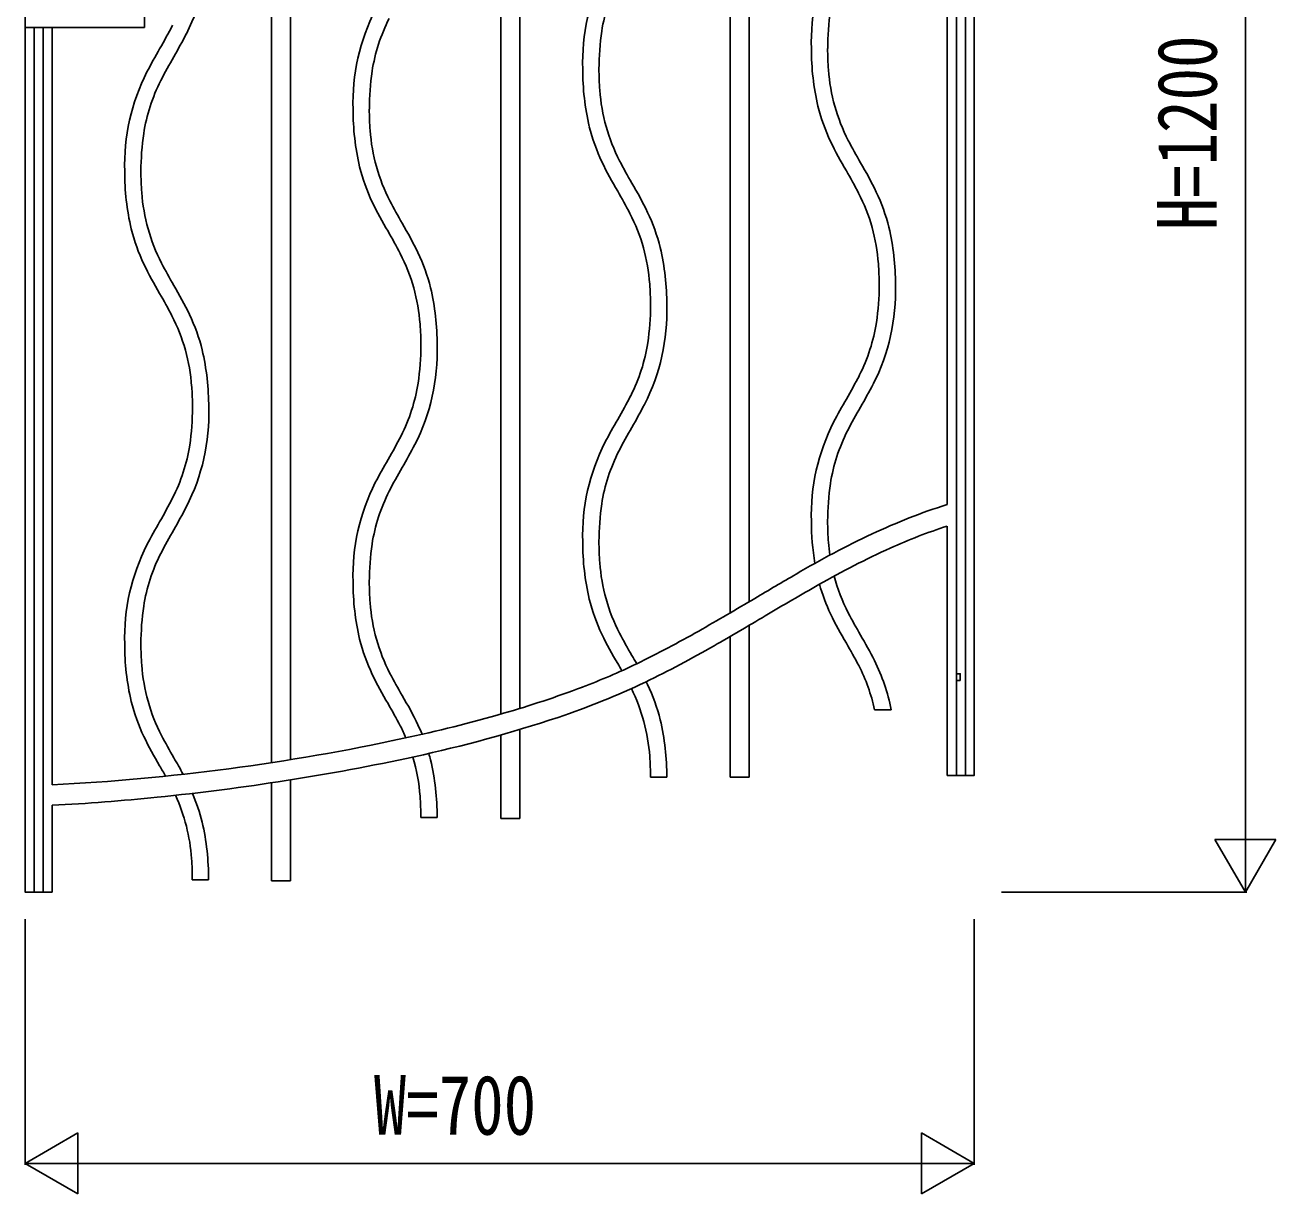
# Model space of a CAD drawing. Units: millimetres, scale not verified. Extents: x -4205 to 4205, y -2970 to 2970.
# Drawn here: x 1145 to 2068, y 152 to 1014 of the extents above; entities that cross this region are included whole.
import ezdxf
from ezdxf.enums import TextEntityAlignment as Align

# ---------------------------------------------------------------- set-up
doc = ezdxf.new("R2010")
doc.units = ezdxf.units.MM
doc.header["$LTSCALE"] = 10
doc.layers.add('0-3_YKK_A1', color=4, linetype='Continuous')
doc.layers.add('0-4_YKK_D', color=6, linetype='Continuous')
doc.styles.add('ＭＳ ゴシック', font='')
doc.styles.get('ＭＳ ゴシック').set_extended_font_data('MS Gothic')

msp = doc.modelspace()

# ---------------------------------------------------------------- linework, layer by layer
at = {"layer": '0-3_YKK_A1'}
for p, q in [((1495.85, 506.24), (1495.85, 1257.68)), ((1509.85, 1258.09), (1509.85, 510.35)), ((1664.92, 580.77), (1664.92, 1253.51)), ((1678.92, 1252.06), (1678.92, 589)), ((1326.88, 470.42), (1326.88, 1242.9)), ((1340.88, 1244.82), (1340.88, 472.62)), ((1825.01, 1213.36), (1825.01, 660.66)), ((1151.77, 374.96), (1151.77, 1012.44)), ((1158.37, 1012.44), (1158.37, 374.96)), ((1165.02, 454.01), (1165.02, 1012.44)), ((1825.01, 644.83), (1825.01, 460.95)), ((1664.92, 459.77), (1664.92, 563.37)), ((1678.92, 571.56), (1678.92, 459.77)), ((1834.74, 530.94), (1831.88, 530.94)), ((1771.55, 509.45), (1783.78, 509.45)), ((1495.85, 429.32), (1495.85, 490.79)), ((1509.85, 494.88), (1509.85, 429.32)), ((1326.88, 383.31), (1326.88, 455.55)), ((1340.88, 457.72), (1340.88, 383.31)), ((1606.28, 459.59), (1618.28, 459.59)), ((1678.92, 459.77), (1664.92, 459.77)), ((1165.02, 374.94), (1165.02, 439)), ((1436.92, 429.99), (1448.92, 429.99)), ((1509.85, 429.32), (1495.85, 429.32)), ((1268.37, 384.03), (1280.37, 384.03)), ((1340.88, 383.31), (1326.88, 383.31))]:
    msp.add_line(p, q, dxfattribs=at)
for points in [[(1825.01, 460.94), (1845.01, 460.94), (1845.01, 1574.93), (1825.01, 1574.93), (1825.01, 1525.41)], [(1831.88, 460.96), (1831.88, 1567.74), (1838.48, 1567.74), (1838.48, 460.96)], [(1165.02, 1362.94), (1145.02, 1362.94), (1145.02, 374.94), (1165.02, 374.94)], [(1145.02, 1012.44), (1233.11, 1012.44), (1233.11, 1137.44), (1145.02, 1137.44)], [(1831.88, 535.94), (1834.74, 535.94), (1834.74, 530.94)]]:
    msp.add_lwpolyline(points, dxfattribs=at)
for centre, radius, start, end in [((1128.34, 1076.76), 152.23, 333.09738, 1.64257), ((1877.1, 1001.19), 152.25, 153.09868, 181.64387), ((1708.46, 986.19), 152.24, 153.09784, 181.64304), ((1699.72, 989.4), 130.99, 153.08096, 171.08057), ((1539.1, 956.59), 152.24, 153.09759, 181.64278), ((1928.67, 996.87), 191.75, 171.65145, 180.01292), ((1530.36, 959.8), 130.99, 153.08076, 171.08037), ((966.81, 1159.75), 321.82, 329.56858, 333.12064), ((794.91, 1254.19), 529.91, 330.19357, 332.30199), ((1760.03, 981.87), 191.75, 171.65145, 180.01292), ((1704.11, 733.32), 529.92, 150.19099, 152.29942), ((1914.49, 996.78), 189.57, 179.98723, 192.94517), ((1934.42, 996.54), 197.51, 179.91765, 184.45488), ((1532.2, 827.77), 321.83, 149.56606, 153.11812), ((1370.7, 910.77), 152.25, 153.09868, 181.64387), ((1590.68, 952.27), 191.75, 171.65165, 180.01312), ((1745.85, 981.78), 189.57, 179.98723, 192.94517), ((1765.85, 981.54), 197.57, 179.91695, 184.45418), ((1872.65, 990.94), 135.49, 184.12224, 207.14613), ((1361.96, 913.97), 131.01, 153.08245, 171.08206), ((1704.01, 975.94), 135.48, 184.12367, 207.14756), ((1576.52, 952.18), 189.59, 179.9866, 192.94454), ((1596.49, 951.94), 197.57, 179.91585, 184.45308), ((1864.99, 988.46), 139.51, 194.17016, 205.52834), ((1422.26, 906.44), 191.75, 171.65145, 180.01292), ((1534.66, 946.34), 135.49, 184.12224, 207.14613), ((1696.39, 973.46), 139.53, 194.16762, 205.52579), ((1983.56, 1045.84), 271.22, 205.67089, 210.84955), ((2216.96, 1174.64), 525.73, 207.84058, 209.88026), ((1814.93, 1030.83), 271.22, 205.66986, 210.84852), ((2048.32, 1159.64), 525.73, 207.84058, 209.88026), ((1408.08, 906.36), 189.57, 179.98723, 192.94517), ((1428.08, 906.11), 197.57, 179.91695, 184.45418), ((1527, 943.87), 139.51, 194.17084, 205.52901), ((1294.87, 644.85), 525.73, 27.84058, 29.88026), ((1528.27, 773.65), 271.22, 25.66986, 30.84852), ((1359.64, 758.65), 271.22, 25.67089, 30.84955), ((1366.23, 900.51), 135.48, 184.12367, 207.14756), ((1126.38, 629.84), 525.6, 27.84797, 29.88765), ((1639.16, 828.54), 135.5, 4.12132, 27.14521), ((1646.81, 831.01), 139.53, 14.16859, 25.52677), ((1645.57, 1001.23), 271.22, 205.67037, 210.84903), ((1878.83, 1130.04), 525.6, 207.84784, 209.88752), ((1190.22, 729.05), 271.27, 25.66525, 30.84391), ((1470.53, 813.54), 135.5, 4.12183, 27.14572), ((1478.17, 816.02), 139.53, 14.16762, 25.52579), ((1358.61, 898.04), 139.53, 194.16762, 205.52579), ((956.88, 600.24), 525.73, 27.84085, 29.88053), ((1597.32, 822.7), 189.59, 359.98714, 12.94508), ((1428.69, 807.7), 189.59, 359.98714, 12.94508), ((1301.17, 783.94), 135.5, 4.12153, 27.14542), ((1308.84, 786.42), 139.51, 14.17192, 25.53009), ((1477.15, 955.4), 271.22, 205.66986, 210.84852), ((1710.55, 1084.21), 525.73, 207.84058, 209.88026), ((1577.34, 822.94), 197.57, 359.91695, 4.45418), ((1021.86, 683.22), 271.22, 25.67089, 30.84955), ((1408.71, 807.95), 197.57, 359.91512, 4.45235), ((1635.44, 818.3), 151.53, 333.03202, 1.64491), ((1584.26, 822.61), 190.65, 351.62833, 0.01269), ((788.46, 554.42), 525.73, 27.84058, 29.88026), ((1259.33, 778.1), 189.59, 359.98647, 12.94441), ((1466.81, 803.3), 151.53, 333.03202, 1.64491), ((1415.59, 807.61), 190.69, 351.62908, 0.01344), ((1132.77, 738.12), 135.49, 4.12326, 27.14715), ((1140.4, 740.59), 139.53, 14.16762, 25.52579), ((1239.42, 778.35), 197.51, 359.91655, 4.45378), ((1644.1, 815.11), 130.36, 333.01707, 351.06223), ((1297.45, 773.71), 151.53, 333.03243, 1.64532), ((1246.24, 778.01), 190.69, 351.62898, 0.01334), ((1475.49, 800.1), 130.35, 333.01491, 351.06007), ((1090.91, 732.27), 189.59, 359.98714, 12.94508), ((1070.94, 732.52), 197.57, 359.91512, 4.45235), ((1306.13, 770.51), 130.35, 333.01504, 351.06021), ((1474.03, 901.48), 321.12, 329.49957, 333.05162), ((1302.4, 995.95), 528.98, 330.13306, 332.24148), ((1305.39, 886.48), 321.12, 329.49957, 333.05162), ((2209.29, 475.08), 528.86, 150.12596, 152.23439), ((1129.03, 727.88), 151.54, 333.03248, 1.64536), ((1077.82, 732.18), 190.69, 351.62908, 0.01344), ((1133.76, 980.95), 528.98, 330.13306, 332.24148), ((2037.8, 569.56), 321.11, 149.50083, 153.05288), ((2035.81, 462.83), 523.28, 150.12289, 152.25423), ((1876.38, 652.74), 151.53, 153.03255, 181.64544), ((1135.99, 856.89), 321.16, 329.50397, 333.05602), ((1869.17, 554.56), 321.11, 149.50209, 153.05414), ((1867.69, 655.93), 130.33, 153.01363, 171.05879), ((1137.71, 724.68), 130.35, 333.01512, 351.06029), ((964.36, 951.36), 529.01, 330.13519, 332.24361), ((1707.74, 637.73), 151.52, 153.03159, 181.64448), ((1866.4, 433.23), 523.24, 150.11902, 152.25036), ((1699.06, 640.93), 130.34, 153.01361, 171.05878), ((1699.82, 524.96), 321.12, 149.50165, 153.0537), ((1538.38, 608.14), 151.52, 153.0318, 181.64469), ((1927.57, 648.43), 190.66, 171.62848, 180.01284), ((967.6, 811.06), 321.13, 329.50095, 333.053), ((1529.71, 611.33), 130.34, 153.01421, 171.05938), ((795.99, 905.53), 528.98, 330.13306, 332.24148), ((1758.94, 633.43), 190.66, 171.62848, 180.01284), ((1950.81, 257.54), 422.29, 107.33189, 115.4041), ((1697.99, 387.41), 523.24, 150.12005, 152.25139), ((1913.45, 648.31), 188.54, 179.97715, 189.45574), ((1933.01, 648.08), 196.1, 179.91081, 184.47096), ((1531.39, 479.13), 321.11, 149.50083, 153.05288), ((2060.93, 19.89), 684.21, 115.19635, 120.48954), ((1958.93, 236.74), 429.51, 108.16745, 114.16718), ((1369.97, 562.31), 151.52, 153.03184, 181.64473), ((1589.58, 603.83), 190.66, 171.62838, 180.01274), ((1744.82, 633.31), 188.54, 179.97782, 192.98145), ((1764.39, 633.08), 196.11, 179.91074, 184.47089), ((2066.46, 8.89), 681.42, 114.57269, 119.54518), ((1872.1, 642.52), 134.94, 184.13221, 188.15738), ((1361.29, 565.5), 130.34, 153.01428, 171.05944), ((1703.46, 627.52), 134.94, 184.13236, 207.20162), ((3300.49, -2128.26), 3164.32, 120.0953, 120.73701), ((1575.46, 603.71), 188.54, 179.97777, 192.9814), ((1595.03, 603.48), 196.11, 179.90946, 184.4696), ((3228.2, -2013.28), 3013.54, 119.80235, 120.67324), ((1864.48, 640.05), 138.99, 195.92185, 205.57835), ((1872.1, 642.52), 134.94, 194.85139, 207.20148), ((1695.85, 625.05), 138.99, 194.19598, 205.57701), ((34.02, 3372.86), 3233.51, 299.81801, 300.66599), ((1421.17, 558), 190.66, 171.62753, 180.01189), ((1534.11, 597.92), 134.94, 184.13232, 207.20158), ((447.63, 2661.63), 2425.8, 299.79962, 300.83094), ((1983.08, 697.57), 270.8, 205.72118, 210.89984), ((2210.73, 823.51), 518.89, 207.88432, 209.94691), ((1814.45, 682.57), 270.8, 205.72118, 210.89984), ((2042.09, 808.51), 518.89, 207.88432, 209.94691), ((1222.75, 1307.4), 850.42, 296.04435, 299.52766), ((1493.56, 406.06), 310.94, 26.68907, 30.63063), ((1407.05, 557.89), 188.54, 179.97782, 192.98145), ((1426.61, 557.65), 196.1, 179.91081, 184.47096), ((1526.49, 595.45), 138.99, 194.19633, 205.57737), ((1260.46, 1236.68), 785.32, 295.83403, 300.00471), ((1300.79, 299.52), 519.13, 27.83984, 29.92535), ((1360.09, 410.41), 270.83, 29.38701, 30.89809), ((1645.04, 482.23), 141.39, 11.09702, 26.68033), ((1365.69, 552.09), 134.94, 184.13221, 207.20148), ((1645.09, 652.97), 270.8, 205.72139, 210.90004), ((1872.72, 778.92), 518.88, 207.886, 209.94859), ((1385.84, 978.57), 483.37, 290.61116, 295.78981), ((1132.42, 284.44), 518.94, 29.27179, 29.94737), ((1639.22, 480.15), 135.53, 12.48321, 27.13095), ((1297.86, 1205.55), 726.8, 285.96926, 290.80431), ((1344.6, 1076.07), 604.13, 288.69059, 295.28924), ((1360.09, 410.41), 270.83, 25.71944, 26.21083), ((1478.44, 467.83), 139.28, 14.20733, 25.5655), ((1190.73, 380.81), 270.83, 25.71902, 30.89768), ((1471.09, 465.46), 134.95, 4.13172, 26.18456), ((1358.07, 549.62), 138.99, 194.19633, 205.57737), ((963.07, 254.85), 518.94, 27.88451, 29.9471), ((1199.02, 1540.38), 1075.91, 282.09033, 286.12354), ((1202.49, 1520.58), 1070.76, 282.38269, 288.2714), ((1309.08, 438.24), 139.28, 22.40253, 25.5657), ((1429.73, 459.66), 188.55, 359.97811, 12.98174), ((1476.67, 607.14), 270.8, 205.72118, 210.89984), ((1704.32, 733.1), 518.9, 207.88566, 209.94825), ((1301.73, 435.86), 134.95, 23.03661, 27.20088), ((1082.5, 2074.42), 1622.51, 272.91525, 282.16404), ((1067.8, 2175.86), 1739.7, 275.76374, 282.08759), ((1024.36, 336.16), 268.47, 27.91156, 30.90784), ((1301.73, 435.86), 134.95, 4.13162, 16.63291), ((1309.08, 438.24), 139.28, 14.20752, 16.2181), ((1260.37, 430.07), 188.55, 359.97744, 12.98107), ((1410.16, 459.9), 196.12, 359.90877, 4.46891), ((794.58, 209.07), 518.98, 28.97036, 29.9383), ((1097.39, 1826.76), 1389.41, 272.78999, 275.9956), ((1133.95, 390.45), 134.19, 3.94054, 24.62351), ((1141.55, 392.91), 138.26, 14.08544, 23.3754), ((1240.8, 430.3), 196.12, 359.90932, 4.46946), ((1091.76, 384.64), 188.62, 359.81564, 12.84212), ((1071.69, 384.95), 196.68, 359.73032, 4.29046)]:
    msp.add_arc(centre, radius, start, end, dxfattribs=at)
at = {"layer": '0-4_YKK_D'}
for p, q in [((2045.02, 1529.89), (2045.02, 419.89)), ((2045.02, 374.89), (2045.02, 452.83)), ((2045.02, 374.89), (2022.52, 413.86)), ((2067.52, 413.86), (2022.52, 413.86)), ((2045.02, 374.89), (2067.52, 413.86)), ((1865.02, 374.89), (2046.02, 374.89)), ((1145.02, 354.89), (1145.02, 173.89)), ((1845.02, 354.89), (1845.02, 173.89)), ((1145.02, 174.89), (1183.99, 197.39)), ((1183.99, 152.39), (1183.99, 197.39)), ((1845.02, 174.89), (1806.05, 197.39)), ((1806.05, 197.39), (1806.05, 152.39)), ((1145.02, 174.89), (1183.99, 152.39)), ((1145.02, 174.89), (1222.97, 174.89)), ((1190.02, 174.89), (1800.02, 174.89)), ((1845.02, 174.89), (1767.08, 174.89)), ((1845.02, 174.89), (1806.05, 152.39))]:
    msp.add_line(p, q, dxfattribs=at)

# ---------------------------------------------------------------- texts
at = {"layer": '0-4_YKK_D', "style": 'ＭＳ ゴシック', "width": 0.8}
msp.add_text('H=1200', height=43.99, rotation=90, dxfattribs=at).set_placement((2037.02, 862.89), align=Align.BOTTOM_LEFT)
msp.add_text('W=700', height=43.99, dxfattribs=at).set_placement((1402.22, 182.89), align=Align.BOTTOM_LEFT)

doc.saveas('drawing.dxf')
